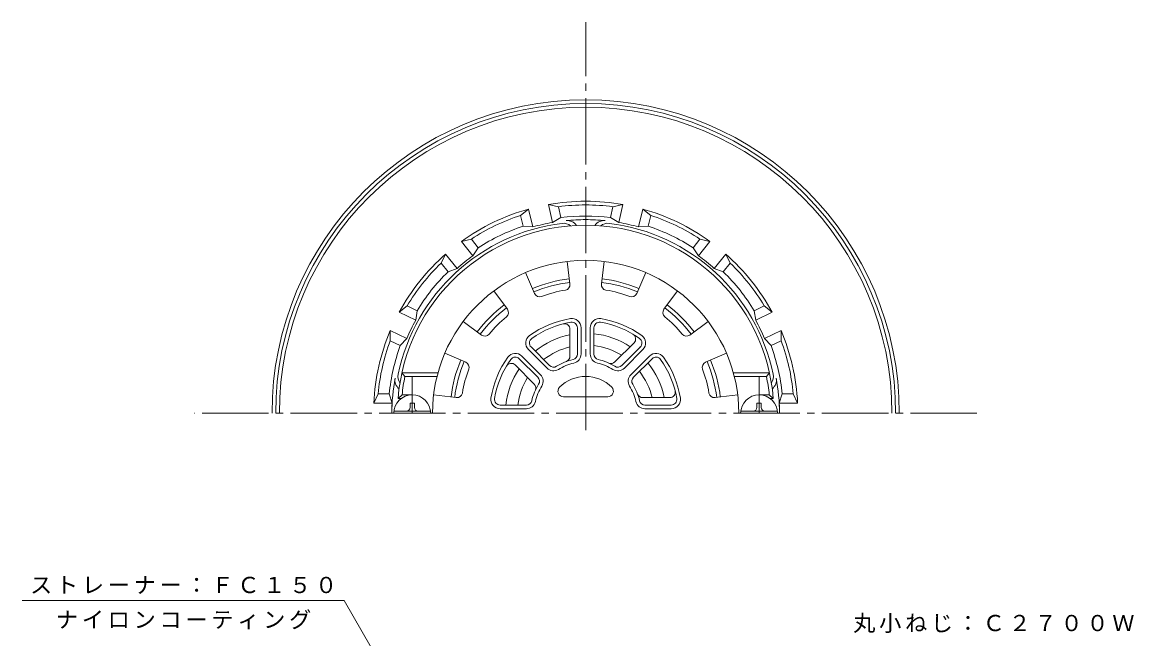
# Model space of a CAD drawing. Units: millimetres, scale not verified. Extents: x -188 to 145, y -232 to 255.
# Drawn here: x -176.7 to 124.5, y 87.7 to 254.9 of the extents above; entities that cross this region are included whole.
import ezdxf

# ---------------------------------------------------------------- set-up
doc = ezdxf.new("R2010")
doc.units = ezdxf.units.MM
doc.header["$LTSCALE"] = 2
doc.linetypes.add('CHAIN2', pattern=[12, 9, -1, 1, -1])
for name, color, linetype, lineweight in [('2-0', 3, 'Continuous', 9), ('2-1', 6, 'Continuous', 5), ('2-3', 4, 'Continuous', 9), ('2-5', 7, 'Continuous', 9), ('2-8', 3, 'Continuous', 9)]:
    doc.layers.add(name, color=color, linetype=linetype, lineweight=lineweight)
doc.styles.add('ＭＳ ゴシック', font='')
doc.styles.get('ＭＳ ゴシック').set_extended_font_data('MS Gothic')

msp = doc.modelspace()

# ---------------------------------------------------------------- linework, layer by layer
at = {"layer": '2-0', "linetype": 'CHAIN2'}
for p, q in [((-23.993, 144.286), (-23.993, 254.909)), ((82.049, 148.867), (-130.036, 148.867))]:
    msp.add_line(p, q, dxfattribs=at)
at = {"layer": '2-1'}
for p, q in [((-28.994, 190.065), (-28.25, 183.941)), ((-18.993, 190.065), (-19.737, 183.941)), ((-40.262, 187.045), (-37.844, 181.371)), ((-7.725, 187.045), (-10.143, 181.371)), ((-48.922, 182.045), (-45.217, 177.114)), ((0.936, 182.045), (-2.77, 177.114)), ((-57.172, 173.796), (-52.24, 170.091)), ((-26.243, 164.935), (-26.243, 172.066)), ((-25.243, 164.935), (-25.243, 172.066)), ((-22.743, 172.066), (-22.743, 164.935)), ((-21.743, 172.066), (-21.743, 164.935)), ((9.185, 173.796), (4.253, 170.091)), ((-28.243, 164.333), (-28.243, 171.653)), ((-39.514, 166.155), (-34.472, 161.113)), ((-38.807, 166.862), (-33.764, 161.82)), ((-16.063, 162.808), (-10.887, 167.984)), ((-14.223, 161.82), (-9.18, 166.862)), ((-13.515, 161.113), (-8.473, 166.155)), ((-62.172, 165.136), (-56.497, 162.718)), ((-36.946, 158.638), (-41.989, 163.68)), ((-36.239, 159.345), (-41.281, 164.387)), ((-6.706, 164.387), (-11.748, 159.345)), ((-5.998, 163.68), (-11.041, 158.638)), ((14.185, 165.136), (8.51, 162.718)), ((-72.983, 158.867), (-73.793, 159.867)), ((-64.009, 159.867), (-73.793, 159.867)), ((-37.935, 156.798), (-43.111, 161.974)), ((16.022, 159.867), (25.806, 159.867)), ((24.996, 158.867), (25.806, 159.867)), ((-64.271, 158.867), (-72.983, 158.867)), ((16.284, 158.867), (24.996, 158.867)), ((-73.743, 153.867), (-74.836, 152.867)), ((-70.993, 153.867), (-73.743, 153.867)), ((-65.191, 153.867), (-59.068, 153.124)), ((17.204, 153.867), (11.081, 153.124)), ((23.007, 153.867), (25.756, 153.867)), ((25.756, 153.867), (26.849, 152.867)), ((-73.993, 152.867), (-74.836, 152.867)), ((-47.192, 151.117), (-40.062, 151.117)), ((-30.014, 153.367), (-17.973, 153.367)), ((-8.528, 153.117), (-1.208, 153.117)), ((-7.925, 151.117), (-0.795, 151.117)), ((26.006, 152.867), (26.849, 152.867)), ((-47.192, 150.117), (-40.062, 150.117)), ((-7.925, 150.117), (-0.795, 150.117))]:
    msp.add_line(p, q, dxfattribs=at)
for centre, radius, start, end in [((-23.993, 148.867), 51, 4.49843, 175.50145), ((-23.993, 148.867), 41.5, 0, 180), ((-29.739, 183.761), 1.5, 279.35037, 6.92006), ((-18.248, 183.761), 1.5, 173.0799, 260.64877), ((-36.464, 181.959), 1.5, 203.0799, 290.64877), ((-23.993, 148.867), 33.864, 99.351, 110.64906), ((-23.993, 148.867), 33.864, 69.351, 80.64906), ((-11.523, 181.959), 1.5, 249.35037, 336.92006), ((-23.993, 148.867), 33.864, 129.351, 140.64906), ((-46.416, 176.213), 1.5, 309.35037, 36.92006), ((-1.571, 176.213), 1.5, 143.0799, 230.64877), ((-23.993, 148.867), 33.864, 39.351, 50.64906), ((-23.993, 148.867), 26, 99.18217, 125.81783), ((-23.993, 148.867), 25, 99.1821, 125.81778), ((-29.743, 171.653), 1.5, 0.00067, 104.16316), ((-27.743, 172.066), 2.5, 359.9996, 99.18176), ((-27.743, 172.066), 1.5, 359.99933, 99.18193), ((-20.243, 172.066), 2.5, 80.81812, 180), ((-20.243, 172.066), 1.5, 80.81737, 180), ((-23.993, 148.867), 25, 54.1821, 80.81778), ((-23.993, 148.867), 26, 54.18217, 80.81783), ((-51.339, 171.29), 1.5, 233.0799, 320.64877), ((-37.746, 167.923), 2.5, 125.81812, 225), ((-37.746, 167.923), 1.5, 125.81737, 225), ((-11.947, 169.045), 1.5, 315.00067, 59.16316), ((-10.241, 167.923), 1.5, 314.99933, 54.18193), ((-10.241, 167.923), 2.5, 314.9996, 54.18176), ((3.352, 171.29), 1.5, 219.35037, 306.92006), ((-57.085, 161.338), 1.5, 339.35037, 66.92006), ((-23.993, 148.867), 26, 144.18217, 170.81783), ((-23.993, 148.867), 25, 144.1821, 170.81778), ((-43.049, 162.619), 2.5, 44.9996, 144.18176), ((-43.049, 162.619), 1.5, 44.99933, 144.18193), ((-23.993, 148.867), 15, 103.13644, 121.86348), ((-29.743, 164.333), 1.5, 290.39491, 0), ((-27.743, 164.935), 1.5, 283.13628, 359.99933), ((-27.743, 164.935), 2.5, 283.13631, 359.9996), ((-20.243, 164.935), 2.5, 180, 256.86371), ((-20.243, 164.935), 1.5, 180, 256.86307), ((-23.993, 148.867), 15, 58.13644, 76.86348), ((-17.123, 163.869), 1.5, 245.39491, 315), ((-4.938, 162.619), 2.5, 35.81812, 135), ((-4.938, 162.619), 1.5, 35.81737, 135), ((-23.993, 148.867), 25, 9.1821, 35.81778), ((-23.993, 148.867), 26, 9.18217, 35.81783), ((9.098, 161.338), 1.5, 113.0799, 200.64877), ((-23.993, 148.867), 33.864, 159.351, 170.64906), ((-44.171, 160.913), 1.5, 45.00067, 149.16316), ((-32.704, 162.881), 2.5, 225, 301.86371), ((-32.704, 162.881), 1.5, 225, 301.86307), ((-23.993, 148.867), 14, 103.13663, 121.8634), ((-23.993, 148.867), 14, 58.13663, 76.8634), ((-15.283, 162.881), 2.5, 238.13631, 314.9996), ((-15.283, 162.881), 1.5, 238.13628, 314.99933), ((-23.993, 148.867), 33.864, 9.351, 20.64906), ((-23.993, 148.867), 50, 168.46306, 174.2608), ((-23.993, 148.867), 15, 148.13644, 166.86348), ((-38.995, 155.737), 1.5, 335.39491, 45), ((-38.007, 157.577), 1.5, 328.13628, 44.99933), ((-38.007, 157.577), 2.5, 328.13631, 44.9996), ((-23.993, 148.867), 10, 44.90076, 135.09924), ((-9.98, 157.577), 2.5, 135, 211.86371), ((-9.98, 157.577), 1.5, 135, 211.86307), ((-23.993, 148.867), 15, 13.13644, 31.86348), ((-23.993, 148.867), 50, 5.7392, 11.53694), ((-58.887, 154.613), 1.5, 263.0799, 350.64877), ((-23.993, 148.867), 14, 148.13663, 166.8634), ((-30.014, 154.867), 1.5, 135.09891, 270), ((-17.973, 154.867), 1.5, 270, 44.90109), ((-23.993, 148.867), 14, 13.13663, 31.8634), ((-8.528, 154.617), 1.5, 200.39491, 270), ((-1.208, 154.617), 1.5, 270.00067, 14.16316), ((10.9, 154.613), 1.5, 189.35037, 276.92006), ((-47.192, 152.617), 2.5, 170.81812, 270), ((-47.192, 152.617), 1.5, 170.81737, 270), ((-40.062, 152.617), 1.5, 270, 346.86307), ((-40.062, 152.617), 2.5, 270, 346.86371), ((-7.925, 152.617), 2.5, 193.13631, 269.9996), ((-7.925, 152.617), 1.5, 193.13628, 269.99933), ((-0.795, 152.617), 2.5, 269.9996, 9.18176), ((-0.795, 152.617), 1.5, 269.99933, 9.18193)]:
    msp.add_arc(centre, radius, start, end, dxfattribs=at)
at = {"layer": '2-3'}
for p, q in [((-71.594, 150.467), (-71.594, 151.617)), ((-70.393, 151.617), (-71.594, 151.617)), ((-70.393, 150.467), (-70.393, 151.617)), ((22.406, 151.617), (23.607, 151.617)), ((22.406, 150.467), (22.406, 151.617)), ((23.607, 150.467), (23.607, 151.617)), ((-75.957, 149.467), (-66.03, 149.467)), ((27.97, 149.467), (18.043, 149.467))]:
    msp.add_line(p, q, dxfattribs=at)
for centre, radius, start, end in [((-70.993, 148.867), 5, 0, 180), ((23.007, 148.867), 5, 0, 180), ((-72.594, 150.467), 1, 270, 0), ((-69.393, 150.467), 1, 180, 270), ((21.406, 150.467), 1, 270, 0), ((24.607, 150.467), 1, 180, 270)]:
    msp.add_arc(centre, radius, start, end, dxfattribs=at)
at = {"layer": '2-5'}
for p in [(-176.682, 98.099), (-49.993, 29.798)]:
    msp.add_line(p, (-89.427, 98.099), dxfattribs=at)
at = {"layer": '2-8'}
for p, q in [((-31.393, 204.88), (-34.093, 205.473)), ((-32.985, 200.621), (-34.093, 205.473)), ((-30.722, 201.942), (-31.393, 204.88)), ((-17.264, 201.942), (-16.594, 204.88)), ((-16.594, 204.88), (-13.894, 205.473)), ((-15.001, 200.621), (-13.894, 205.473)), ((-41.63, 202.544), (-39.455, 204.249)), ((-40.959, 199.606), (-41.63, 202.544)), ((-38.347, 199.398), (-39.455, 204.249)), ((-32.985, 200.621), (-30.722, 201.942)), ((-17.264, 201.942), (-15.001, 200.621)), ((-9.639, 199.398), (-8.532, 204.249)), ((-6.357, 202.544), (-8.532, 204.249)), ((-7.028, 199.606), (-6.357, 202.544)), ((-40.959, 199.606), (-38.347, 199.398)), ((-9.639, 199.398), (-7.028, 199.606)), ((-54.964, 196.123), (-57.653, 195.485)), ((-53.084, 193.766), (-54.964, 196.123)), ((5.098, 193.766), (6.977, 196.122)), ((6.977, 196.122), (9.666, 195.485)), ((-54.55, 191.595), (-57.653, 195.485)), ((-54.55, 191.595), (-53.084, 193.766)), ((5.098, 193.766), (6.564, 191.595)), ((6.564, 191.595), (9.666, 195.485)), ((-63.173, 189.576), (-61.953, 192.056)), ((-58.85, 188.166), (-61.953, 192.056)), ((10.864, 188.166), (13.966, 192.056)), ((15.186, 189.576), (13.966, 192.056)), ((-61.294, 187.22), (-63.173, 189.576)), ((-61.294, 187.22), (-58.85, 188.166)), ((10.864, 188.166), (13.307, 187.22)), ((13.307, 187.22), (15.186, 189.576)), ((-72.4, 178.005), (-74.547, 176.264)), ((-69.685, 176.698), (-72.4, 178.005)), ((21.698, 176.698), (24.413, 178.005)), ((24.413, 178.005), (26.56, 176.264)), ((-70.063, 174.105), (-74.547, 176.264)), ((-70.063, 174.105), (-69.685, 176.698)), ((21.698, 176.698), (22.076, 174.105)), ((22.076, 174.105), (26.56, 176.264)), ((-76.956, 168.545), (-76.933, 171.309)), ((-72.45, 169.15), (-76.933, 171.309)), ((-74.241, 167.237), (-72.45, 169.15)), ((24.463, 169.15), (28.946, 171.309)), ((26.254, 167.237), (24.463, 169.15)), ((28.969, 168.545), (28.946, 171.309)), ((-74.241, 167.237), (-76.956, 168.545)), ((26.254, 167.237), (28.969, 168.545)), ((-80.249, 154.117), (-81.428, 151.617)), ((-77.235, 154.117), (-80.249, 154.117)), ((-76.451, 151.617), (-77.235, 154.117)), ((28.464, 151.617), (29.248, 154.117)), ((29.248, 154.117), (32.262, 154.117)), ((32.262, 154.117), (33.441, 151.617)), ((-76.451, 151.617), (-81.428, 151.617)), ((28.464, 151.617), (33.441, 151.617))]:
    msp.add_line(p, q, dxfattribs=at)
at = {"layer": '2-8', "linetype": 'CHAIN2'}
for p, q in [((-70.993, 148.867), (-70.993, 158.76)), ((23.007, 148.867), (23.007, 158.76))]:
    msp.add_line(p, q, dxfattribs=at)
at = {"layer": '2-8'}
for centre, radius, start, end in [((-23.993, 148.867), 85, 0, 180), ((-23.993, 148.867), 84, 0, 180), ((-23.993, 148.867), 83, 0, 180), ((-23.993, 148.867), 57.5, 79.88412, 100.11584), ((-23.993, 148.867), 56.5, 82.47446, 97.5255), ((-23.993, 148.867), 57.5, 105.5984, 125.83012), ((-23.993, 148.867), 56.5, 108.18874, 123.23978), ((-23.993, 148.867), 53.5, 82.77437, 97.22559), ((-23.993, 148.867), 57.5, 54.16985, 74.40157), ((-23.993, 148.867), 56.5, 56.76018, 71.81122), ((-23.993, 148.867), 51.904, 97.04738, 168.20065), ((-23.993, 148.867), 53.5, 108.48865, 122.93987), ((-23.993, 148.867), 52.53, 99.85628, 105.858), ((-29.993, 197.401), 3, 50.12946, 97.0475), ((-23.993, 148.867), 52.518, 90.00005, 95.7953), ((-28.993, 198.132), 3, 33.90709, 95.79515), ((-23.993, 148.867), 52.518, 84.2047, 89.99995), ((-18.993, 198.132), 3, 84.20485, 146.09291), ((-17.993, 197.401), 3, 82.9525, 129.87054), ((-23.993, 148.867), 51.904, 11.79935, 82.95262), ((-23.993, 148.867), 52.53, 74.142, 80.14372), ((-23.993, 148.867), 53.5, 57.06009, 71.51131), ((-23.993, 148.867), 57.5, 131.3127, 151.54442), ((-23.993, 148.867), 52.53, 125.57056, 131.57228), ((-23.993, 148.867), 52.53, 48.42775, 54.42938), ((-23.993, 148.867), 57.5, 28.45551, 48.68726), ((-23.993, 148.867), 56.5, 133.90303, 148.95407), ((-23.993, 148.867), 53.5, 134.20294, 148.65416), ((-23.993, 148.867), 53.5, 31.34581, 45.79703), ((-23.993, 148.867), 56.5, 31.0459, 46.09694), ((-23.993, 148.867), 36.76, 96.91998, 113.08005), ((-23.993, 148.867), 35.76, 96.91998, 113.08003), ((-23.993, 148.867), 35.76, 66.91998, 83.08014), ((-23.993, 148.867), 36.76, 66.92, 83.08012), ((-23.993, 148.867), 36.76, 126.91989, 143.07999), ((-23.993, 148.867), 36.76, 36.92003, 53.08014), ((-23.993, 148.867), 35.76, 126.91992, 143.08002), ((-23.993, 148.867), 35.76, 36.92003, 53.08011), ((-23.993, 148.867), 52.53, 151.28485, 157.28658), ((-23.993, 148.867), 52.53, 22.71335, 28.71501), ((-23.993, 148.867), 57.5, 157.02698, 177.2587), ((-23.993, 148.867), 21.708, 101.29033, 129.05061), ((-23.993, 148.867), 21.708, 56.29025, 84.05078), ((-23.993, 148.867), 57.5, 2.7413, 22.97302), ((-23.993, 148.867), 56.5, 159.61731, 174.66835), ((-23.993, 148.867), 53.5, 159.91722, 174.36844), ((-23.993, 148.867), 18.494, 103.28554, 128.01193), ((-23.993, 148.867), 18.494, 58.28545, 83.01213), ((-23.993, 148.867), 53.5, 5.63156, 20.08278), ((-23.993, 148.867), 56.5, 5.33165, 20.38269), ((-23.993, 148.867), 36.76, 156.91985, 173.07999), ((-23.993, 148.867), 35.76, 156.91982, 173.07999), ((-23.993, 148.867), 35.76, 6.92015, 23.08025), ((-23.993, 148.867), 36.76, 6.92015, 23.08022), ((-23.993, 148.867), 21.708, 146.29019, 174.05058), ((-23.993, 148.867), 18.494, 13.28566, 38.01221), ((-23.993, 148.867), 21.708, 11.29042, 39.05084), ((-23.993, 148.867), 52.518, 169.52808, 180), ((-72.686, 157.867), 3, 169.52812, 231.41545), ((-71.864, 158.867), 3, 168.20082, 215.11894), ((-23.993, 148.867), 18.494, 148.28537, 173.0119), ((23.877, 158.867), 3, 324.88106, 11.79918), ((24.699, 157.867), 3, 308.58455, 10.47188), ((-23.993, 148.867), 52.518, 0, 10.47192), ((-23.993, 148.867), 52.53, 176.99913, 179.99992), ((-23.993, 148.867), 52.53, 0.00008, 3.00087)]:
    msp.add_arc(centre, radius, start, end, dxfattribs=at)

# ---------------------------------------------------------------- texts
at = {"layer": '2-5', "char_height": 4.399, "attachment_point": 7, "style": 'ＭＳ ゴシック'}
for s, insert in [('\\T1.17;ストレーナー：ＦＣ１５０', (-174.555, 99.892)), ('\\T1.17;ナイロンコーティング', (-167.555, 90.258)), ('\\T1.17;丸小ねじ：Ｃ２７００Ｗ', (48.521, 89.312))]:
    msp.add_mtext(s, dxfattribs=dict(at, insert=insert))

doc.saveas('drawing.dxf')
